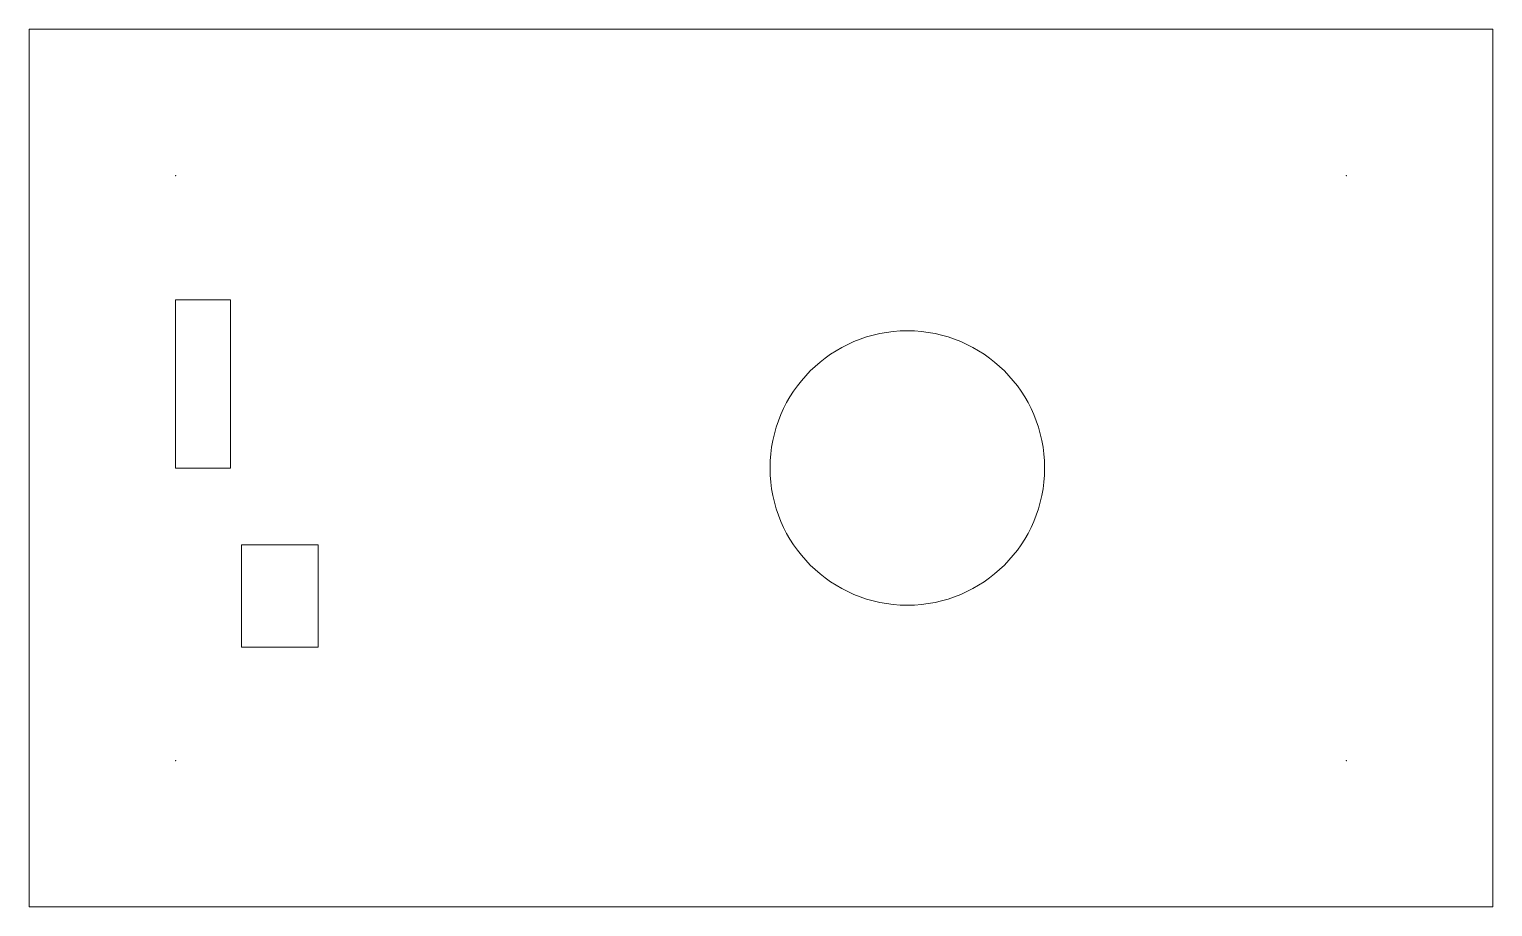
# Model space of a CAD drawing. Header units: millimetres. Extents: x 0 to 100, y 0 to 60.
import ezdxf

# ---------------------------------------------------------------- set-up
doc = ezdxf.new("R2010")
doc.units = ezdxf.units.MM
for name, color, linetype, lineweight, true_color in [('bohrung', 5, 'CONTINUOUS', 0, 0x0000ff), ('taschen', 7, 'CONTINUOUS', 0, 0x000000), ('umfang', 2, 'CONTINUOUS', 0, 0xffff00)]:
    doc.layers.add(name, color=color, linetype=linetype, lineweight=lineweight, true_color=true_color)

msp = doc.modelspace()

# ---------------------------------------------------------------- linework, layer by layer
at = {"layer": 'bohrung'}
for p in [(10, 50), (90, 50), (10, 10), (90, 10)]:
    msp.add_point(p, dxfattribs=at)
at = {"layer": 'taschen'}
for p, q in [((13.75, 41.5), (10, 41.5)), ((10, 41.5), (10, 30)), ((13.75, 30), (13.75, 41.5)), ((10, 30), (13.75, 30)), ((19.75, 24.75), (14.5, 24.75)), ((14.5, 24.75), (14.5, 17.75)), ((19.75, 17.75), (19.75, 24.75)), ((14.5, 17.75), (19.75, 17.75))]:
    msp.add_line(p, q, dxfattribs=at)
msp.add_circle((60, 30), 9.38, dxfattribs=at)
at = {"layer": 'umfang'}
for p, q in [((100, 60), (0, 60)), ((0, 60), (0, 0)), ((100, 0), (100, 60)), ((0, 0), (100, 0))]:
    msp.add_line(p, q, dxfattribs=at)

doc.saveas('drawing.dxf')
